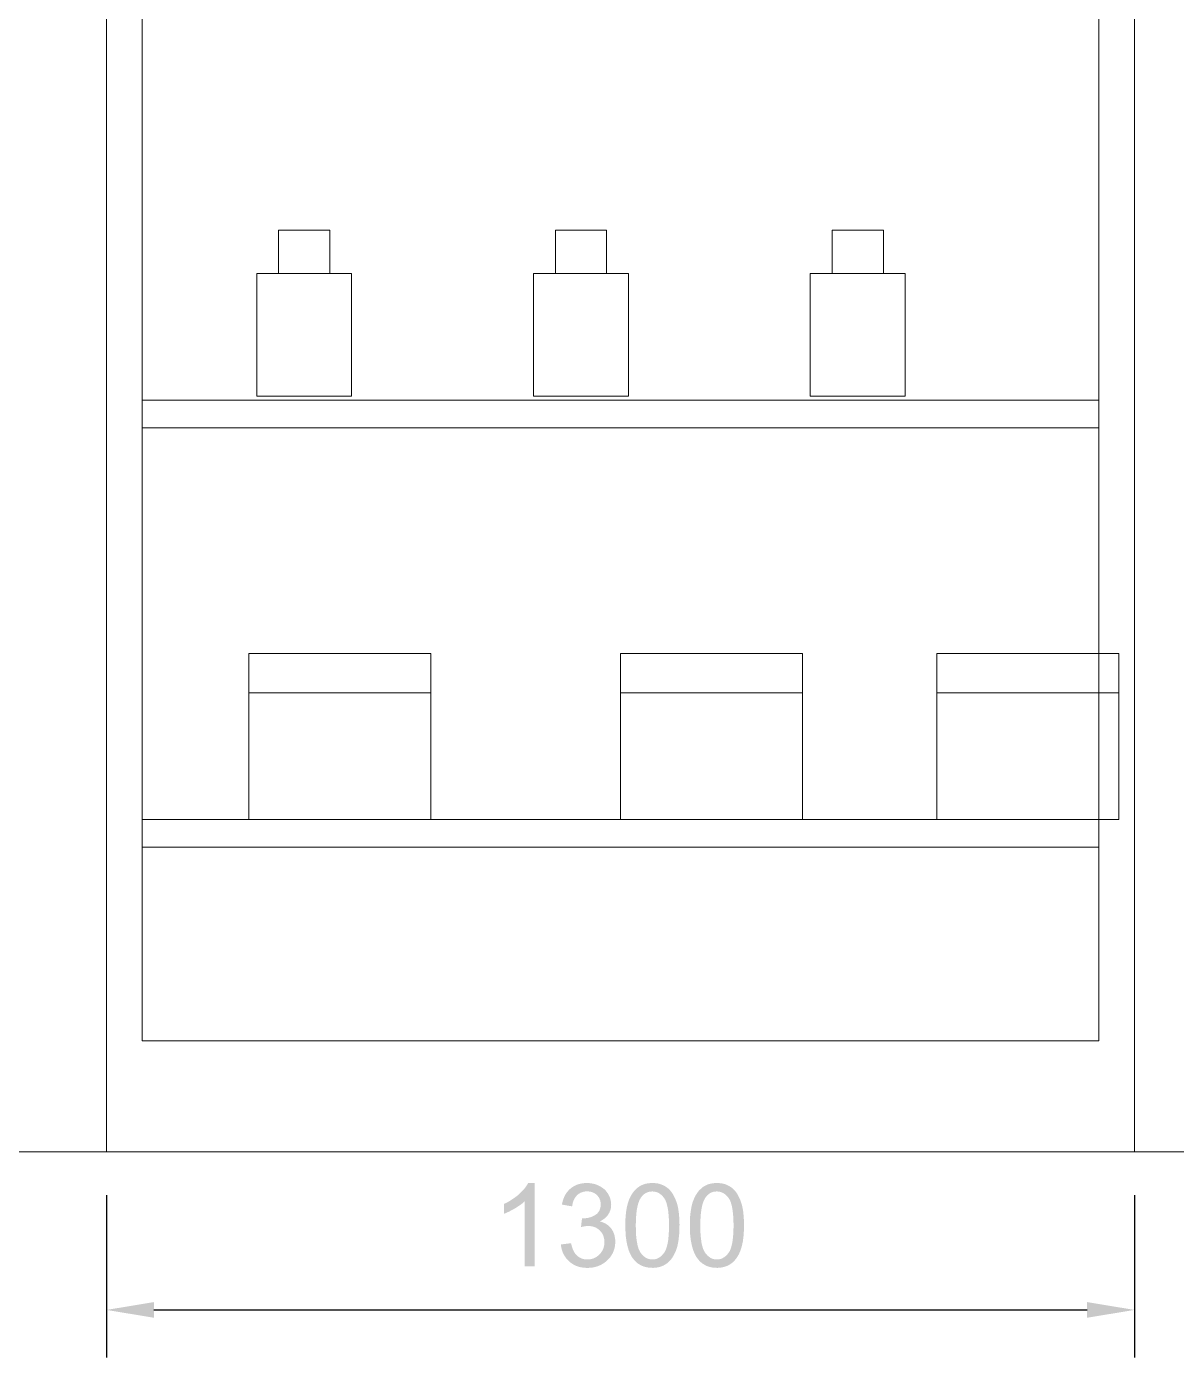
# Model space of a CAD drawing. Header units: millimetres. Extents: x -1336 to 24201, y -1370 to 16142.
# Drawn here: x 20199 to 21653, y 4740 to 6422 of the extents above; entities that cross this region are included whole.
import ezdxf

# ---------------------------------------------------------------- set-up
doc = ezdxf.new("R2010")
doc.units = ezdxf.units.MM
for name, color, linetype, lineweight in [('A-DIMS-MM', 7, 'Continuous', 13), ('A-ELEVATION', 7, 'Continuous', 13), ('A-SHELF-OPEN', 7, 'Continuous', 13)]:
    doc.layers.add(name, color=color, linetype=linetype, lineweight=lineweight)

msp = doc.modelspace()

# ---------------------------------------------------------------- hatches: boundary and pattern name
at = {"layer": 'A-DIMS-MM'}
h = msp.add_hatch(color=7, dxfattribs=at)
h.paths.add_polyline_path([(20841.5, 4855), (20828.6, 4855), (20828.6, 4937.2), (20827.4, 4936), (20826.1, 4934.9), (20824.7, 4933.8), (20823.2, 4932.7), (20821.6, 4931.6), (20820, 4930.5), (20818.2, 4929.4), (20816.4, 4928.3), (20814.5, 4927.2), (20812.7, 4926.2), (20810.9, 4925.3), (20809.2, 4924.4), (20807.5, 4923.6), (20805.9, 4922.9), (20804.3, 4922.2), (20802.8, 4921.6), (20802.8, 4934.1), (20805.5, 4935.4), (20808.1, 4936.7), (20810.5, 4938.2), (20812.9, 4939.7), (20815.3, 4941.3), (20817.5, 4942.9), (20819.7, 4944.6), (20821.7, 4946.4), (20823.7, 4948.2), (20825.5, 4950), (20827.1, 4951.8), (20828.6, 4953.5), (20830, 4955.3), (20831.2, 4957), (20832.3, 4958.7), (20833.2, 4960.4), (20841.5, 4960.4), (20841.5, 4855)])
h.paths.add_polyline_path([(20874.6, 4882.7), (20887.5, 4884.4), (20887.8, 4883.1), (20888.1, 4881.8), (20888.4, 4880.5), (20888.8, 4879.3), (20889.2, 4878.2), (20889.6, 4877.1), (20890, 4876), (20890.5, 4875), (20891, 4874), (20891.5, 4873.1), (20892, 4872.3), (20892.6, 4871.4), (20893.1, 4870.7), (20893.7, 4869.9), (20894.4, 4869.3), (20895, 4868.6), (20895.7, 4868.1), (20896.4, 4867.5), (20897.1, 4867), (20897.8, 4866.5), (20898.6, 4866.1), (20899.4, 4865.7), (20900.1, 4865.3), (20900.9, 4865), (20901.8, 4864.7), (20902.6, 4864.5), (20903.5, 4864.3), (20904.3, 4864.1), (20905.2, 4864), (20906.1, 4863.9), (20907.1, 4863.8), (20908, 4863.8), (20909.2, 4863.8), (20910.3, 4863.9), (20911.3, 4864), (20912.4, 4864.2), (20913.4, 4864.4), (20914.5, 4864.7), (20915.4, 4865), (20916.4, 4865.4), (20917.4, 4865.8), (20918.3, 4866.3), (20919.2, 4866.8), (20920.1, 4867.4), (20920.9, 4868), (20921.8, 4868.6), (20922.6, 4869.3), (20923.4, 4870.1), (20924.2, 4870.9), (20924.9, 4871.7), (20925.5, 4872.6), (20926.1, 4873.5), (20926.7, 4874.3), (20927.2, 4875.3), (20927.7, 4876.2), (20928.1, 4877.2), (20928.5, 4878.2), (20928.8, 4879.2), (20929, 4880.2), (20929.3, 4881.3), (20929.4, 4882.3), (20929.6, 4883.4), (20929.6, 4884.6), (20929.7, 4885.7), (20929.6, 4886.8), (20929.6, 4887.9), (20929.5, 4888.9), (20929.3, 4890), (20929.1, 4891), (20928.8, 4891.9), (20928.5, 4892.9), (20928.2, 4893.8), (20927.8, 4894.7), (20927.4, 4895.6), (20926.9, 4896.5), (20926.4, 4897.3), (20925.8, 4898.1), (20925.2, 4898.9), (20924.6, 4899.6), (20923.9, 4900.4), (20923.1, 4901.1), (20922.4, 4901.7), (20921.6, 4902.3), (20920.8, 4902.9), (20919.9, 4903.4), (20919.1, 4903.9), (20918.2, 4904.3), (20917.3, 4904.7), (20916.3, 4905), (20915.4, 4905.3), (20914.4, 4905.6), (20913.4, 4905.8), (20912.3, 4905.9), (20911.3, 4906), (20910.2, 4906.1), (20909.1, 4906.1), (20908.2, 4906.1), (20907.2, 4906), (20906.1, 4905.9), (20905, 4905.8), (20903.8, 4905.6), (20902.6, 4905.3), (20901.3, 4905), (20900, 4904.7), (20901.4, 4916), (20902.1, 4916), (20902.6, 4915.9), (20903.1, 4915.9), (20903.5, 4915.9), (20905.5, 4915.9), (20907.5, 4916.1), (20909.5, 4916.5), (20911.3, 4917), (20913.2, 4917.6), (20914.9, 4918.3), (20916.7, 4919.2), (20918.3, 4920.2), (20919.1, 4920.7), (20919.9, 4921.3), (20920.6, 4922), (20921.2, 4922.6), (20921.8, 4923.3), (20922.4, 4924.1), (20922.8, 4924.8), (20923.3, 4925.6), (20923.7, 4926.5), (20924, 4927.4), (20924.3, 4928.3), (20924.5, 4929.2), (20924.7, 4930.2), (20924.8, 4931.3), (20924.9, 4932.3), (20924.9, 4933.4), (20924.9, 4934.3), (20924.9, 4935.2), (20924.8, 4936), (20924.6, 4936.8), (20924.5, 4937.6), (20924.3, 4938.4), (20924, 4939.2), (20923.7, 4939.9), (20923.4, 4940.6), (20923.1, 4941.3), (20922.7, 4942), (20922.2, 4942.7), (20921.8, 4943.3), (20921.3, 4944), (20920.7, 4944.6), (20920.1, 4945.2), (20919.5, 4945.7), (20918.9, 4946.3), (20918.2, 4946.8), (20917.6, 4947.2), (20916.9, 4947.6), (20916.1, 4948), (20915.4, 4948.4), (20914.6, 4948.7), (20913.9, 4948.9), (20913, 4949.2), (20912.2, 4949.4), (20911.4, 4949.5), (20910.5, 4949.7), (20909.6, 4949.8), (20908.7, 4949.8), (20907.7, 4949.8), (20906.8, 4949.8), (20905.9, 4949.8), (20905, 4949.7), (20904.1, 4949.5), (20903.3, 4949.4), (20902.5, 4949.2), (20901.6, 4948.9), (20900.8, 4948.6), (20900.1, 4948.3), (20899.3, 4948), (20898.6, 4947.6), (20897.9, 4947.2), (20897.2, 4946.7), (20896.5, 4946.2), (20895.8, 4945.7), (20895.2, 4945.1), (20894.6, 4944.5), (20894, 4943.8), (20893.5, 4943.2), (20892.9, 4942.4), (20892.4, 4941.7), (20892, 4940.9), (20891.5, 4940.1), (20891.1, 4939.2), (20890.7, 4938.3), (20890.3, 4937.3), (20890, 4936.4), (20889.7, 4935.4), (20889.4, 4934.3), (20889.2, 4933.2), (20889, 4932.1), (20888.8, 4930.9), (20875.9, 4933.2), (20876.2, 4934.8), (20876.6, 4936.4), (20877, 4937.9), (20877.4, 4939.3), (20877.9, 4940.7), (20878.5, 4942.1), (20879.1, 4943.4), (20879.7, 4944.7), (20880.4, 4946), (20881.2, 4947.1), (20882, 4948.3), (20882.8, 4949.4), (20883.7, 4950.4), (20884.6, 4951.4), (20885.6, 4952.4), (20886.6, 4953.3), (20887.7, 4954.2), (20888.8, 4955), (20889.9, 4955.7), (20891.1, 4956.4), (20892.2, 4957.1), (20893.5, 4957.6), (20894.7, 4958.2), (20896, 4958.6), (20897.3, 4959.1), (20898.7, 4959.4), (20900.1, 4959.7), (20901.5, 4960), (20902.9, 4960.2), (20904.4, 4960.3), (20905.9, 4960.4), (20907.5, 4960.4), (20909.6, 4960.4), (20911.7, 4960.2), (20913.7, 4959.9), (20915.7, 4959.5), (20917.7, 4959), (20919.6, 4958.4), (20921.5, 4957.6), (20923.3, 4956.7), (20925, 4955.8), (20926.7, 4954.7), (20928.2, 4953.6), (20929.7, 4952.4), (20931, 4951.1), (20932.2, 4949.7), (20933.3, 4948.2), (20934.4, 4946.7), (20935.2, 4945.1), (20936, 4943.4), (20936.7, 4941.8), (20937.2, 4940.1), (20937.6, 4938.4), (20937.9, 4936.7), (20938.1, 4934.9), (20938.2, 4933.1), (20938.1, 4931.5), (20938, 4929.8), (20937.7, 4928.2), (20937.3, 4926.6), (20936.8, 4925.1), (20936.1, 4923.6), (20935.4, 4922.2), (20934.5, 4920.8), (20933.6, 4919.4), (20932.5, 4918.1), (20931.3, 4916.9), (20930, 4915.7), (20928.6, 4914.7), (20927.1, 4913.7), (20925.4, 4912.7), (20923.7, 4911.9), (20924.9, 4911.6), (20926, 4911.3), (20927.1, 4910.9), (20928.1, 4910.5), (20929.1, 4910.1), (20930.1, 4909.6), (20931.1, 4909.1), (20932, 4908.6), (20932.9, 4908), (20933.7, 4907.4), (20934.6, 4906.7), (20935.3, 4906), (20936.1, 4905.3), (20936.8, 4904.6), (20937.5, 4903.8), (20938.2, 4903), (20938.8, 4902.1), (20939.4, 4901.2), (20939.9, 4900.3), (20940.4, 4899.4), (20940.9, 4898.4), (20941.3, 4897.4), (20941.7, 4896.4), (20942, 4895.3), (20942.4, 4894.3), (20942.6, 4893.2), (20942.8, 4892), (20943, 4890.9), (20943.2, 4889.7), (20943.3, 4888.5), (20943.3, 4887.3), (20943.3, 4886), (20943.3, 4884.3), (20943.2, 4882.6), (20943, 4881), (20942.7, 4879.4), (20942.4, 4877.8), (20941.9, 4876.3), (20941.4, 4874.8), (20940.8, 4873.3), (20940.2, 4871.9), (20939.4, 4870.5), (20938.6, 4869.1), (20937.7, 4867.7), (20936.7, 4866.4), (20935.7, 4865.2), (20934.5, 4863.9), (20933.3, 4862.7), (20932, 4861.5), (20930.7, 4860.5), (20929.4, 4859.5), (20928, 4858.5), (20926.5, 4857.7), (20925, 4856.9), (20923.5, 4856.2), (20922, 4855.5), (20920.4, 4855), (20918.7, 4854.5), (20917, 4854.1), (20915.3, 4853.7), (20913.5, 4853.5), (20911.7, 4853.3), (20909.9, 4853.2), (20908, 4853.1), (20906.2, 4853.2), (20904.6, 4853.3), (20902.9, 4853.4), (20901.3, 4853.7), (20899.8, 4853.9), (20898.2, 4854.3), (20896.8, 4854.7), (20895.3, 4855.2), (20893.9, 4855.7), (20892.5, 4856.4), (20891.2, 4857), (20889.9, 4857.8), (20888.6, 4858.6), (20887.4, 4859.4), (20886.2, 4860.4), (20885, 4861.4), (20883.9, 4862.4), (20882.8, 4863.5), (20881.9, 4864.6), (20880.9, 4865.8), (20880.1, 4867), (20879.3, 4868.2), (20878.5, 4869.5), (20877.8, 4870.8), (20877.2, 4872.2), (20876.7, 4873.6), (20876.2, 4875), (20875.7, 4876.5), (20875.3, 4878), (20875, 4879.5), (20874.8, 4881.1), (20874.6, 4882.7)])
h.paths.add_polyline_path([(20956.1, 4906.8), (20956.1, 4909.1), (20956.1, 4911.3), (20956.2, 4913.5), (20956.3, 4915.6), (20956.5, 4917.7), (20956.6, 4919.7), (20956.8, 4921.7), (20957, 4923.6), (20957.3, 4925.4), (20957.6, 4927.2), (20957.9, 4929), (20958.2, 4930.6), (20958.6, 4932.2), (20959, 4933.8), (20959.5, 4935.3), (20959.9, 4936.8), (20960.4, 4938.2), (20960.9, 4939.5), (20961.5, 4940.8), (20962.1, 4942.1), (20962.7, 4943.3), (20963.3, 4944.5), (20964, 4945.7), (20964.7, 4946.8), (20965.4, 4947.9), (20966.2, 4948.9), (20966.9, 4949.9), (20967.8, 4950.9), (20968.6, 4951.8), (20969.5, 4952.6), (20970.4, 4953.5), (20971.3, 4954.3), (20972.3, 4955), (20973.3, 4955.7), (20974.3, 4956.4), (20975.3, 4957), (20976.4, 4957.5), (20977.5, 4958), (20978.7, 4958.5), (20979.8, 4958.9), (20981, 4959.3), (20982.3, 4959.6), (20983.5, 4959.8), (20984.8, 4960), (20986.2, 4960.2), (20987.5, 4960.3), (20988.9, 4960.4), (20990.3, 4960.4), (20992.4, 4960.4), (20994.4, 4960.2), (20996.4, 4960), (20998.3, 4959.6), (21000.1, 4959.1), (21001.8, 4958.5), (21003.5, 4957.8), (21005.2, 4957), (21006.7, 4956.1), (21008.2, 4955.1), (21009.6, 4954.1), (21011, 4952.9), (21012.3, 4951.6), (21013.5, 4950.2), (21014.6, 4948.8), (21015.7, 4947.2), (21016.7, 4945.6), (21017.6, 4943.8), (21018.5, 4942), (21019.4, 4940.1), (21020.2, 4938.1), (21020.9, 4936), (21021.6, 4933.9), (21022.2, 4931.6), (21022.5, 4930.4), (21022.8, 4929.2), (21023, 4927.9), (21023.2, 4926.6), (21023.4, 4925.2), (21023.6, 4923.8), (21023.8, 4922.3), (21024, 4920.8), (21024.1, 4919.2), (21024.2, 4917.6), (21024.3, 4915.9), (21024.4, 4914.2), (21024.5, 4912.4), (21024.5, 4910.6), (21024.6, 4908.7), (21024.6, 4906.8), (21024.5, 4904.5), (21024.5, 4902.3), (21024.4, 4900.1), (21024.3, 4898), (21024.2, 4895.9), (21024, 4893.9), (21023.8, 4892), (21023.6, 4890.1), (21023.4, 4888.2), (21023.1, 4886.5), (21022.8, 4884.7), (21022.4, 4883.1), (21022.1, 4881.5), (21021.7, 4879.9), (21021.2, 4878.4), (21020.8, 4877), (21020.3, 4875.6), (21019.8, 4874.2), (21019.2, 4872.9), (21018.6, 4871.6), (21018, 4870.4), (21017.4, 4869.2), (21016.7, 4868), (21016, 4866.9), (21015.3, 4865.8), (21014.6, 4864.8), (21013.8, 4863.8), (21013, 4862.8), (21012.1, 4861.9), (21011.2, 4861), (21010.3, 4860.2), (21009.4, 4859.4), (21008.5, 4858.7), (21007.5, 4858), (21006.4, 4857.3), (21005.4, 4856.7), (21004.3, 4856.1), (21003.2, 4855.6), (21002, 4855.2), (21000.9, 4854.8), (20999.7, 4854.4), (20998.4, 4854.1), (20997.1, 4853.8), (20995.8, 4853.6), (20994.5, 4853.4), (20993.1, 4853.3), (20991.7, 4853.2), (20990.3, 4853.2), (20988.5, 4853.3), (20986.6, 4853.4), (20984.9, 4853.6), (20983.1, 4853.9), (20981.5, 4854.3), (20979.9, 4854.7), (20978.3, 4855.3), (20976.8, 4855.9), (20975.3, 4856.7), (20973.9, 4857.5), (20972.5, 4858.4), (20971.2, 4859.3), (20970, 4860.4), (20968.7, 4861.5), (20967.6, 4862.8), (20966.5, 4864.1), (20965.2, 4865.8), (20964, 4867.6), (20962.9, 4869.6), (20961.9, 4871.7), (20961, 4873.9), (20960.1, 4876.2), (20959.4, 4878.7), (20958.7, 4881.3), (20958.1, 4884.1), (20957.5, 4886.9), (20957.1, 4889.9), (20956.7, 4893), (20956.5, 4896.3), (20956.3, 4899.6), (20956.1, 4903.2), (20956.1, 4906.8)])
h.paths.add_polyline_path([(20969.3, 4906.8), (20969.4, 4903.6), (20969.4, 4900.6), (20969.6, 4897.7), (20969.7, 4894.9), (20969.9, 4892.3), (20970.2, 4889.8), (20970.5, 4887.5), (20970.9, 4885.3), (20971.3, 4883.2), (20971.7, 4881.2), (20972.2, 4879.4), (20972.7, 4877.7), (20973.3, 4876.2), (20974, 4874.8), (20974.7, 4873.5), (20975.4, 4872.4), (20976.2, 4871.3), (20976.9, 4870.4), (20977.8, 4869.5), (20978.6, 4868.6), (20979.4, 4867.9), (20980.3, 4867.2), (20981.2, 4866.5), (20982.1, 4865.9), (20983.1, 4865.4), (20984.1, 4865), (20985, 4864.6), (20986.1, 4864.3), (20987.1, 4864.1), (20988.1, 4863.9), (20989.2, 4863.8), (20990.3, 4863.8), (20991.4, 4863.8), (20992.5, 4863.9), (20993.6, 4864.1), (20994.6, 4864.3), (20995.6, 4864.6), (20996.6, 4865), (20997.6, 4865.5), (20998.5, 4866), (20999.4, 4866.5), (21000.3, 4867.2), (21001.2, 4867.9), (21002.1, 4868.6), (21002.9, 4869.5), (21003.7, 4870.4), (21004.5, 4871.4), (21005.3, 4872.4), (21006, 4873.5), (21006.7, 4874.8), (21007.3, 4876.2), (21007.9, 4877.8), (21008.4, 4879.5), (21008.9, 4881.3), (21009.4, 4883.2), (21009.8, 4885.3), (21010.2, 4887.5), (21010.5, 4889.9), (21010.7, 4892.3), (21010.9, 4895), (21011.1, 4897.7), (21011.2, 4900.6), (21011.3, 4903.6), (21011.3, 4906.8), (21011.3, 4910), (21011.2, 4913), (21011.1, 4915.9), (21010.9, 4918.7), (21010.7, 4921.3), (21010.5, 4923.8), (21010.2, 4926.1), (21009.8, 4928.4), (21009.4, 4930.4), (21008.9, 4932.4), (21008.4, 4934.2), (21007.9, 4935.9), (21007.3, 4937.4), (21006.7, 4938.8), (21006, 4940.1), (21005.3, 4941.2), (21004.5, 4942.3), (21003.7, 4943.2), (21002.9, 4944.1), (21002, 4945), (21001.2, 4945.7), (21000.3, 4946.4), (20999.4, 4947.1), (20998.5, 4947.6), (20997.5, 4948.1), (20996.5, 4948.6), (20995.5, 4948.9), (20994.5, 4949.2), (20993.5, 4949.5), (20992.4, 4949.6), (20991.3, 4949.7), (20990.2, 4949.8), (20989.1, 4949.7), (20988, 4949.6), (20987, 4949.5), (20986, 4949.3), (20985, 4949), (20984, 4948.7), (20983.1, 4948.3), (20982.2, 4947.9), (20981.3, 4947.4), (20980.5, 4946.8), (20979.7, 4946.2), (20978.9, 4945.5), (20978.1, 4944.8), (20977.4, 4944), (20976.7, 4943.1), (20976, 4942.2), (20975.2, 4941), (20974.4, 4939.6), (20973.7, 4938.1), (20973.1, 4936.4), (20972.5, 4934.7), (20971.9, 4932.8), (20971.4, 4930.7), (20971, 4928.6), (20970.6, 4926.3), (20970.3, 4923.9), (20970, 4921.4), (20969.8, 4918.7), (20969.6, 4915.9), (20969.4, 4913), (20969.4, 4910), (20969.3, 4906.8)])
h.paths.add_polyline_path([(21037.7, 4906.8), (21037.7, 4909.1), (21037.7, 4911.3), (21037.8, 4913.5), (21037.9, 4915.6), (21038, 4917.7), (21038.2, 4919.7), (21038.4, 4921.7), (21038.6, 4923.6), (21038.9, 4925.4), (21039.2, 4927.2), (21039.5, 4929), (21039.8, 4930.6), (21040.2, 4932.2), (21040.6, 4933.8), (21041, 4935.3), (21041.5, 4936.8), (21042, 4938.2), (21042.5, 4939.5), (21043.1, 4940.8), (21043.6, 4942.1), (21044.3, 4943.3), (21044.9, 4944.5), (21045.6, 4945.7), (21046.3, 4946.8), (21047, 4947.9), (21047.7, 4948.9), (21048.5, 4949.9), (21049.3, 4950.9), (21050.2, 4951.8), (21051.1, 4952.6), (21052, 4953.5), (21052.9, 4954.3), (21053.8, 4955), (21054.8, 4955.7), (21055.9, 4956.4), (21056.9, 4957), (21058, 4957.5), (21059.1, 4958), (21060.2, 4958.5), (21061.4, 4958.9), (21062.6, 4959.3), (21063.9, 4959.6), (21065.1, 4959.8), (21066.4, 4960), (21067.7, 4960.2), (21069.1, 4960.3), (21070.5, 4960.4), (21071.9, 4960.4), (21074, 4960.4), (21076, 4960.2), (21077.9, 4960), (21079.8, 4959.6), (21081.7, 4959.1), (21083.4, 4958.5), (21085.1, 4957.8), (21086.7, 4957), (21088.3, 4956.1), (21089.8, 4955.1), (21091.2, 4954.1), (21092.5, 4952.9), (21093.8, 4951.6), (21095, 4950.2), (21096.2, 4948.8), (21097.3, 4947.2), (21098.3, 4945.6), (21099.2, 4943.8), (21100.1, 4942), (21101, 4940.1), (21101.8, 4938.1), (21102.5, 4936), (21103.2, 4933.9), (21103.8, 4931.6), (21104.1, 4930.4), (21104.3, 4929.2), (21104.6, 4927.9), (21104.8, 4926.6), (21105, 4925.2), (21105.2, 4923.8), (21105.4, 4922.3), (21105.5, 4920.8), (21105.7, 4919.2), (21105.8, 4917.6), (21105.9, 4915.9), (21106, 4914.2), (21106.1, 4912.4), (21106.1, 4910.6), (21106.1, 4908.7), (21106.1, 4906.8), (21106.1, 4904.5), (21106.1, 4902.3), (21106, 4900.1), (21105.9, 4898), (21105.8, 4895.9), (21105.6, 4893.9), (21105.4, 4892), (21105.2, 4890.1), (21104.9, 4888.2), (21104.7, 4886.5), (21104.3, 4884.7), (21104, 4883.1), (21103.6, 4881.5), (21103.2, 4879.9), (21102.8, 4878.4), (21102.3, 4877), (21101.9, 4875.6), (21101.3, 4874.2), (21100.8, 4872.9), (21100.2, 4871.6), (21099.6, 4870.4), (21099, 4869.2), (21098.3, 4868), (21097.6, 4866.9), (21096.9, 4865.8), (21096.1, 4864.8), (21095.3, 4863.8), (21094.5, 4862.8), (21093.7, 4861.9), (21092.8, 4861), (21091.9, 4860.2), (21091, 4859.4), (21090, 4858.7), (21089, 4858), (21088, 4857.3), (21087, 4856.7), (21085.9, 4856.1), (21084.8, 4855.6), (21083.6, 4855.2), (21082.4, 4854.8), (21081.2, 4854.4), (21080, 4854.1), (21078.7, 4853.8), (21077.4, 4853.6), (21076.1, 4853.4), (21074.7, 4853.3), (21073.3, 4853.2), (21071.9, 4853.2), (21070, 4853.3), (21068.2, 4853.4), (21066.4, 4853.6), (21064.7, 4853.9), (21063, 4854.3), (21061.4, 4854.7), (21059.9, 4855.3), (21058.3, 4855.9), (21056.9, 4856.7), (21055.5, 4857.5), (21054.1, 4858.4), (21052.8, 4859.3), (21051.5, 4860.4), (21050.3, 4861.5), (21049.2, 4862.8), (21048.1, 4864.1), (21046.8, 4865.8), (21045.6, 4867.6), (21044.5, 4869.6), (21043.5, 4871.7), (21042.6, 4873.9), (21041.7, 4876.2), (21041, 4878.7), (21040.3, 4881.3), (21039.7, 4884.1), (21039.1, 4886.9), (21038.7, 4889.9), (21038.3, 4893), (21038, 4896.3), (21037.8, 4899.6), (21037.7, 4903.2), (21037.7, 4906.8)])
h.paths.add_polyline_path([(21050.9, 4906.8), (21050.9, 4903.6), (21051, 4900.6), (21051.1, 4897.7), (21051.3, 4894.9), (21051.5, 4892.3), (21051.8, 4889.8), (21052.1, 4887.5), (21052.4, 4885.3), (21052.8, 4883.2), (21053.3, 4881.2), (21053.8, 4879.4), (21054.3, 4877.7), (21054.9, 4876.2), (21055.6, 4874.8), (21056.2, 4873.5), (21057, 4872.4), (21057.7, 4871.3), (21058.5, 4870.4), (21059.3, 4869.5), (21060.2, 4868.6), (21061, 4867.9), (21061.9, 4867.2), (21062.8, 4866.5), (21063.7, 4865.9), (21064.7, 4865.4), (21065.6, 4865), (21066.6, 4864.6), (21067.6, 4864.3), (21068.7, 4864.1), (21069.7, 4863.9), (21070.8, 4863.8), (21071.9, 4863.8), (21073, 4863.8), (21074.1, 4863.9), (21075.1, 4864.1), (21076.2, 4864.3), (21077.2, 4864.6), (21078.2, 4865), (21079.1, 4865.5), (21080.1, 4866), (21081, 4866.5), (21081.9, 4867.2), (21082.8, 4867.9), (21083.6, 4868.6), (21084.5, 4869.5), (21085.3, 4870.4), (21086.1, 4871.4), (21086.8, 4872.4), (21087.6, 4873.5), (21088.3, 4874.8), (21088.9, 4876.2), (21089.5, 4877.8), (21090, 4879.5), (21090.5, 4881.3), (21091, 4883.2), (21091.4, 4885.3), (21091.7, 4887.5), (21092, 4889.9), (21092.3, 4892.3), (21092.5, 4895), (21092.7, 4897.7), (21092.8, 4900.6), (21092.9, 4903.6), (21092.9, 4906.8), (21092.9, 4910), (21092.8, 4913), (21092.7, 4915.9), (21092.5, 4918.7), (21092.3, 4921.3), (21092, 4923.8), (21091.7, 4926.1), (21091.4, 4928.4), (21091, 4930.4), (21090.5, 4932.4), (21090, 4934.2), (21089.5, 4935.9), (21088.9, 4937.4), (21088.3, 4938.8), (21087.6, 4940.1), (21086.8, 4941.2), (21086.1, 4942.3), (21085.3, 4943.2), (21084.5, 4944.1), (21083.6, 4945), (21082.8, 4945.7), (21081.9, 4946.4), (21081, 4947.1), (21080, 4947.6), (21079.1, 4948.1), (21078.1, 4948.6), (21077.1, 4948.9), (21076.1, 4949.2), (21075, 4949.5), (21074, 4949.6), (21072.9, 4949.7), (21071.8, 4949.8), (21070.7, 4949.7), (21069.6, 4949.6), (21068.6, 4949.5), (21067.5, 4949.3), (21066.6, 4949), (21065.6, 4948.7), (21064.7, 4948.3), (21063.8, 4947.9), (21062.9, 4947.4), (21062.1, 4946.8), (21061.2, 4946.2), (21060.5, 4945.5), (21059.7, 4944.8), (21059, 4944), (21058.3, 4943.1), (21057.6, 4942.2), (21056.8, 4941), (21056, 4939.6), (21055.3, 4938.1), (21054.7, 4936.4), (21054.1, 4934.7), (21053.5, 4932.8), (21053, 4930.7), (21052.6, 4928.6), (21052.2, 4926.3), (21051.9, 4923.9), (21051.6, 4921.4), (21051.3, 4918.7), (21051.2, 4915.9), (21051, 4913), (21050.9, 4910), (21050.9, 4906.8)])

# ---------------------------------------------------------------- linework, layer by layer
at = {"color": 7}
for p, q in [((20300, 4945), (20300, 4740)), ((21600, 4945), (21600, 4740)), ((20360, 4800), (21540, 4800))]:
    msp.add_line(p, q, dxfattribs=at)
at = {"color": 0, "linetype": 'ByBlock'}
for points in [[(20360, 4790.1), (20300, 4800), (20360, 4809.9)], [(21540, 4809.9), (21600, 4800), (21540, 4790.1)]]:
    msp.add_solid(points, dxfattribs=at)
at = {"layer": 'A-ELEVATION'}
msp.add_lwpolyline([(15000, 5000), (23700, 5000), (23700, 7800), (15000, 7800)], close=True, dxfattribs=at)
at = {"layer": 'A-SHELF-OPEN'}
for p, q in [((20480, 5580), (20710, 5580)), ((20950, 5580), (21180, 5580)), ((21350, 5580), (21580, 5580))]:
    msp.add_line(p, q, dxfattribs=at)
for points in [[(20300, 5000), (21600, 5000), (21600, 7400), (20300, 7400)], [(20345, 5140), (21555, 5140), (21555, 7300), (20345, 7300)], [(20517.6, 6110.4), (20582.4, 6110.4), (20582.4, 6165), (20517.6, 6165)], [(20867.6, 6110.4), (20932.4, 6110.4), (20932.4, 6165), (20867.6, 6165)], [(21217.6, 6110.4), (21282.4, 6110.4), (21282.4, 6165), (21217.6, 6165)], [(20490, 5955), (20610, 5955), (20610, 6110.4), (20490, 6110.4)], [(20840, 5955), (20960, 5955), (20960, 6110.4), (20840, 6110.4)], [(21190, 5955), (21310, 5955), (21310, 6110.4), (21190, 6110.4)], [(20345, 5915), (21555, 5915), (21555, 5950), (20345, 5950)], [(20480, 5420), (20710, 5420), (20710, 5630), (20480, 5630)], [(20950, 5420), (21180, 5420), (21180, 5630), (20950, 5630)], [(21350, 5420), (21580, 5420), (21580, 5630), (21350, 5630)], [(20345, 5385), (21555, 5385), (21555, 5420), (20345, 5420)]]:
    msp.add_lwpolyline(points, close=True, dxfattribs=at)
at = {"layer": 'Defpoints'}
for p in [(20300, 5000), (21600, 5000), (20300, 4800)]:
    msp.add_point(p, dxfattribs=at)

doc.saveas('drawing.dxf')
